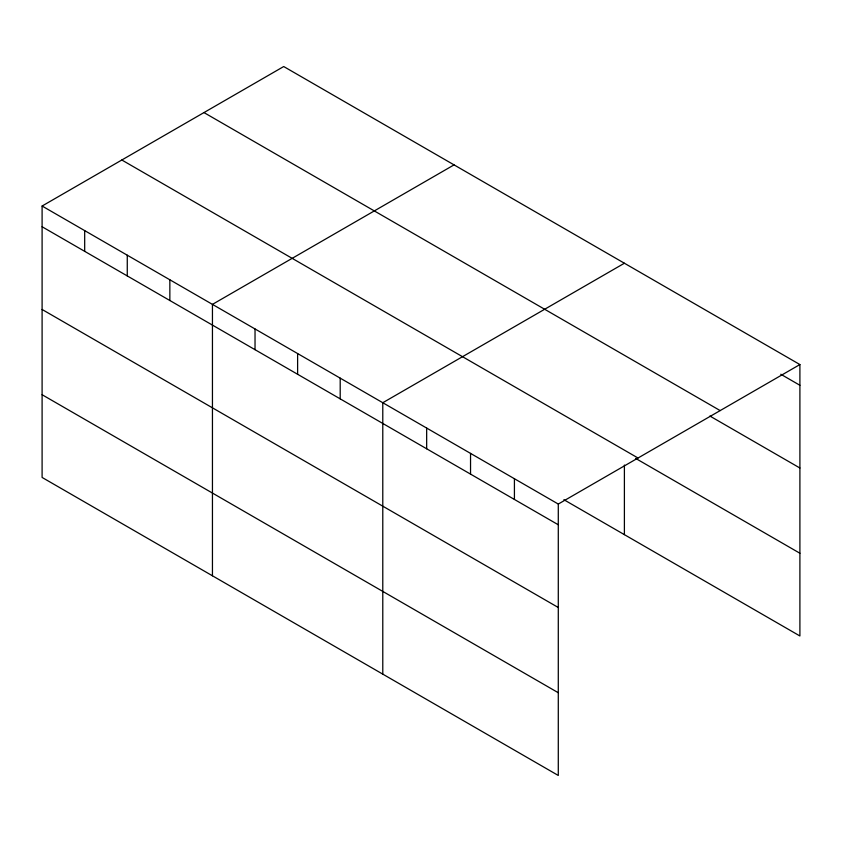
<?xml version="1.0" encoding="UTF-8"?>
<svg xmlns="http://www.w3.org/2000/svg" width="842" height="842" viewBox="0 0 842 842"><rect width="100%" height="100%" fill="white"/><g stroke="black" fill="none" stroke-linecap="round" stroke-linejoin="round"><path stroke-width="1.26" d="M558.288 607.503L558.288 504.053L42.1 206.027L42.1 477.446L558.288 775.461L558.288 607.503L42.1 309.477M563.877 499.706L799.9 635.973L799.9 364.554L283.712 66.539L42.1 206.027M454.048 164.885L212.447 304.372L212.447 575.791M624.396 263.23L382.784 402.729L382.784 674.137M558.288 504.053L799.9 364.554M780.776 374.237L799.9 385.278M203.975 112.575L720.173 410.591M709.901 416.043L799.9 468.005M121.827 160.001L638.026 458.016M635.647 458.406L799.9 553.247M42.1 226.751L558.288 524.777M42.1 394.719L558.288 692.734M624.396 465.047L624.396 534.638M514.42 478.719L514.42 499.443M470.541 453.385L470.541 474.109M426.662 428.052L426.662 448.775M340.2 378.132L340.2 398.855M297.615 353.545L297.615 374.269M255.031 328.959L255.031 349.683M169.852 279.786L169.852 300.51M127.268 255.2L127.268 275.923M84.684 230.613L84.684 251.337"/></g></svg>
